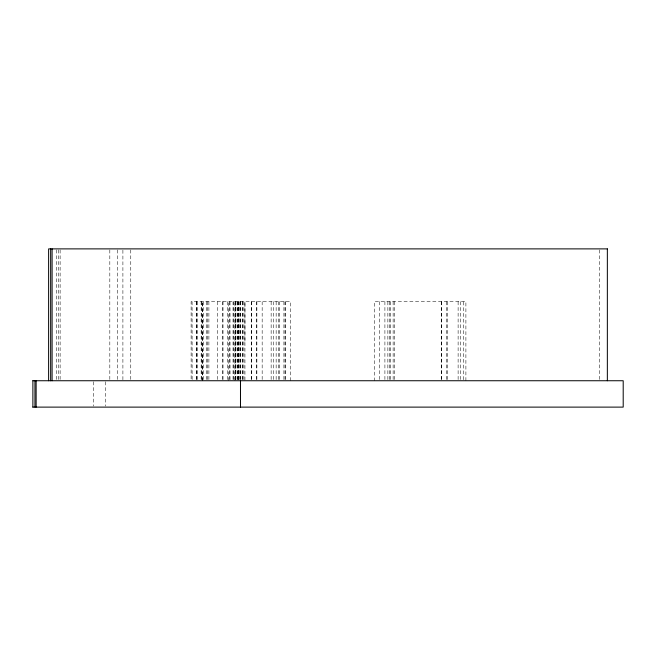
<?xml version="1.0" encoding="UTF-8"?>
<svg xmlns="http://www.w3.org/2000/svg" width="656" height="656" viewBox="0 0 656 656"><rect width="100%" height="100%" fill="white"/><g stroke="black" fill="none" stroke-linecap="round" stroke-linejoin="round"><path stroke-width="0.49" stroke-dasharray="3.28 2.46" d="M122.902 379.75L122.902 249.911M228.272 380.742L228.321 301.629M229.715 301.629L229.715 379.734M230.018 379.726L230.018 301.629M234.938 380.742L234.987 301.629M237.579 379.726L237.579 301.629M240.506 301.629L240.506 379.742M244.942 341.186L244.942 301.629L244.942 380.742M463.562 379.734L463.562 301.629M192.085 301.629L192.134 380.742M599.445 249.911L599.445 379.717M465.899 380.742L465.899 301.629L374.33 301.629L374.346 380.742M460.61 301.629L460.61 380.742M458.118 301.629L458.118 380.742M447.302 301.629L447.302 380.742M446.342 301.629L446.342 380.742M441.734 301.629L441.734 380.742M441.267 301.629L441.267 380.742M394.658 301.629L394.658 380.742M393.133 301.629L393.133 380.742M390.312 301.629L390.312 380.742M389.385 301.629L389.385 380.742M387.868 301.629L387.868 380.742M384.908 301.629L384.908 380.742M379.742 301.629L379.742 380.742M290.592 380.742L290.624 301.629L191.117 301.629L191.126 380.742M285.303 301.629L285.303 380.742M285.024 301.629L285.024 380.742M283.917 301.629L283.917 380.742M279.743 301.629L279.743 380.742M278.644 301.629L278.644 380.742M276.143 301.629L276.143 380.742M273.478 301.629L273.478 380.742M271.141 301.629L271.141 380.742M262.162 301.629L262.162 380.742M256.881 301.629L256.881 380.742M256.594 301.629L256.594 380.742M251.322 301.629L251.322 380.742M251.273 301.629L251.273 380.742M243.901 301.629L243.901 380.742M242.835 301.629L242.835 380.742M242.654 301.629L242.654 380.742M240.309 301.629L240.309 380.742M239.67 301.629L239.67 380.742M238.727 301.629L238.727 380.742M238.53 301.629L238.53 380.742M238.382 301.629L238.382 380.742M237.431 301.629L237.431 380.742M235.939 301.629L235.939 380.742M235.11 301.629L235.11 380.742M233.372 301.629L233.372 380.742M233.044 301.629L233.044 380.742M227.517 301.629L227.517 380.742M223.015 301.629L223.015 380.742M222.245 301.629L222.245 380.742M217.685 301.629L217.685 380.742M208.895 301.629L208.895 380.742M207.509 301.629L207.509 380.742M206.238 301.629L206.238 380.742M203.622 301.629L203.622 380.742M201.777 301.629L201.777 380.742M201.162 301.629L201.162 380.742M197.456 301.629L197.448 380.742M196.57 301.629L196.57 380.742M196.39 301.629L196.39 380.742M130.765 249.911L130.765 380.742M117.752 249.911L117.752 380.742M109.823 249.911L109.823 379.717M105.288 381.751L105.288 406.097M93.693 381.751L93.693 406.097M60.122 249.911L60.122 380.742M58.646 249.911L58.646 380.742M56.547 249.911L56.547 380.742M235.258 301.629L235.209 380.742L235.217 301.629M202.36 380.742L202.36 301.629L202.343 380.742"/><path stroke-width="0.98" d="M607.374 248.886L48.626 248.886L48.618 380.742M32.8 380.742L623.2 380.742L623.2 407.114L32.8 407.114M607.349 248.886L607.349 380.742M240.481 380.742L240.481 407.114M52.095 248.886L52.095 380.742M50.66 248.886L50.66 380.742M36.137 380.742L36.137 407.114M34.94 380.742L34.94 407.114M32.882 380.742L32.882 407.114"/></g></svg>
